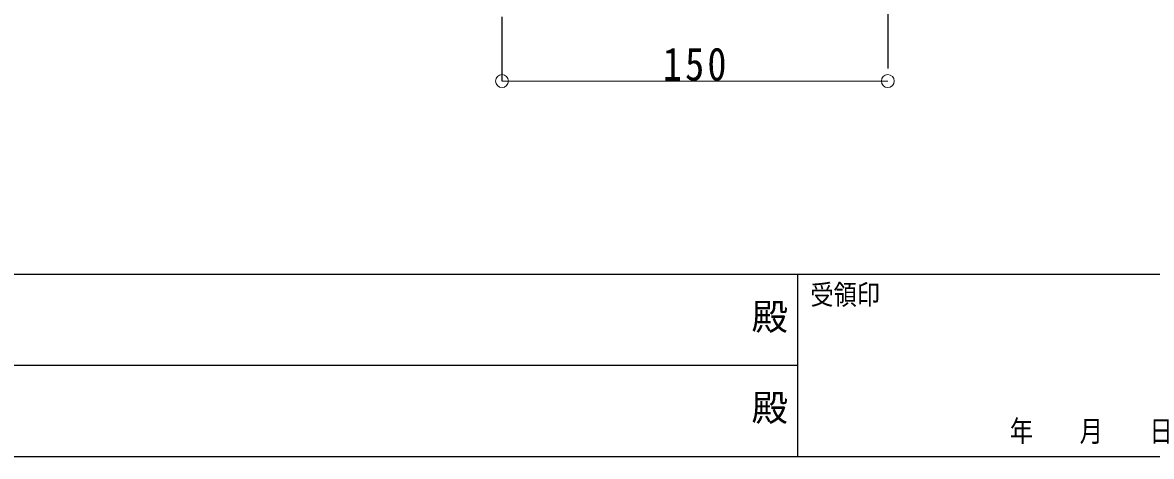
# Model space of a CAD drawing. Units: millimetres at full size, sheet at 1:5; details may follow other scales. Extents: x -1050 to 1050, y -742 to 742.
# Drawn here: x -338.4 to 100.5, y -707.5 to -539.1 of the extents above; entities that cross this region are included whole.
import ezdxf
from ezdxf.enums import TextEntityAlignment as Align

# ---------------------------------------------------------------- set-up
doc = ezdxf.new("R2010")
doc.units = ezdxf.units.MM
doc.header["$LTSCALE"] = 5
doc.linetypes.add('CHAIN1', pattern=[8, 5, -1, 1, -1])
doc.layers.add('0-0_通り芯', color=7, linetype='CHAIN1')
doc.layers.add('1-5_図枠1_1', color=7, linetype='Continuous')
doc.layers.add('0-3_寸法', color=54, linetype='Continuous', lineweight=20)
doc.styles.add('ＭＳ ゴシック', font='')
doc.styles.add('ＭＳ 明朝', font='')
doc.styles.get('ＭＳ ゴシック').set_extended_font_data('MS Gothic')
doc.styles.get('ＭＳ 明朝').set_extended_font_data('MS Mincho')

# ---------------------------------------------------------------- blocks, each defined once
blk = doc.blocks.new('dimension_origin')
at = {"color": 0, "linetype": 'Continuous', "lineweight": -2}
blk.add_circle((0, 0), 1.25, dxfattribs=at)

msp = doc.modelspace()

# ---------------------------------------------------------------- linework, layer by layer
at = {"layer": '0-0_通り芯'}
for p, q in [((-151.98, -561.793), (-151.98, -249.293)), ((-1.98, -411.855), (-1.98, -561.793))]:
    msp.add_line(p, q, dxfattribs=at)
at = {"layer": '0-3_寸法'}
msp.add_line((-151.98, -561.793), (-1.98, -561.793), dxfattribs=at)
at = {"layer": '1-5_図枠1_1'}
for p, q in [((-990, -636.793), (990, -636.793)), ((-37.121, -636.793), (-37.121, -707.5)), ((-990, -672.146), (-37.121, -672.146))]:
    msp.add_line(p, q, dxfattribs=at)
msp.add_lwpolyline([(-990, 682.5), (-990, -707.5), (990, -707.5)], dxfattribs=at)

# ---------------------------------------------------------------- block references
at = {"layer": '0-3_寸法', "xscale": 2, "yscale": 2, "rotation": 180}
msp.add_blockref('dimension_origin', (-151.98, -561.793), dxfattribs=at)
at = {"layer": '0-3_寸法', "xscale": 2, "yscale": 2}
msp.add_blockref('dimension_origin', (-1.98, -561.793), dxfattribs=at)

# ---------------------------------------------------------------- texts
at = {"layer": '0-3_寸法', "insert": (-89.48, -561.793), "char_height": 12.83, "attachment_point": 7, "style": 'ＭＳ ゴシック'}
msp.add_mtext('\\T1.17;\\W0.85;150', dxfattribs=at)
at = {"layer": '1-5_図枠1_1', "style": 'ＭＳ 明朝'}
for s, height, width, p in [('受領印', 7.776, 0.85, (-32.071, -650.934)), ('年\u3000\u3000月\u3000\u3000日', 8.294, 0.8, (45.454, -704.318))]:
    msp.add_text(s, height=height, dxfattribs=dict(at, width=width)).set_placement(p, align=Align.BOTTOM_LEFT)
for p in [(-54.956, -661.527), (-54.956, -696.88)]:
    msp.add_text('殿', height=10.37, dxfattribs=at).set_placement(p, align=Align.BOTTOM_LEFT)

doc.saveas('drawing.dxf')
